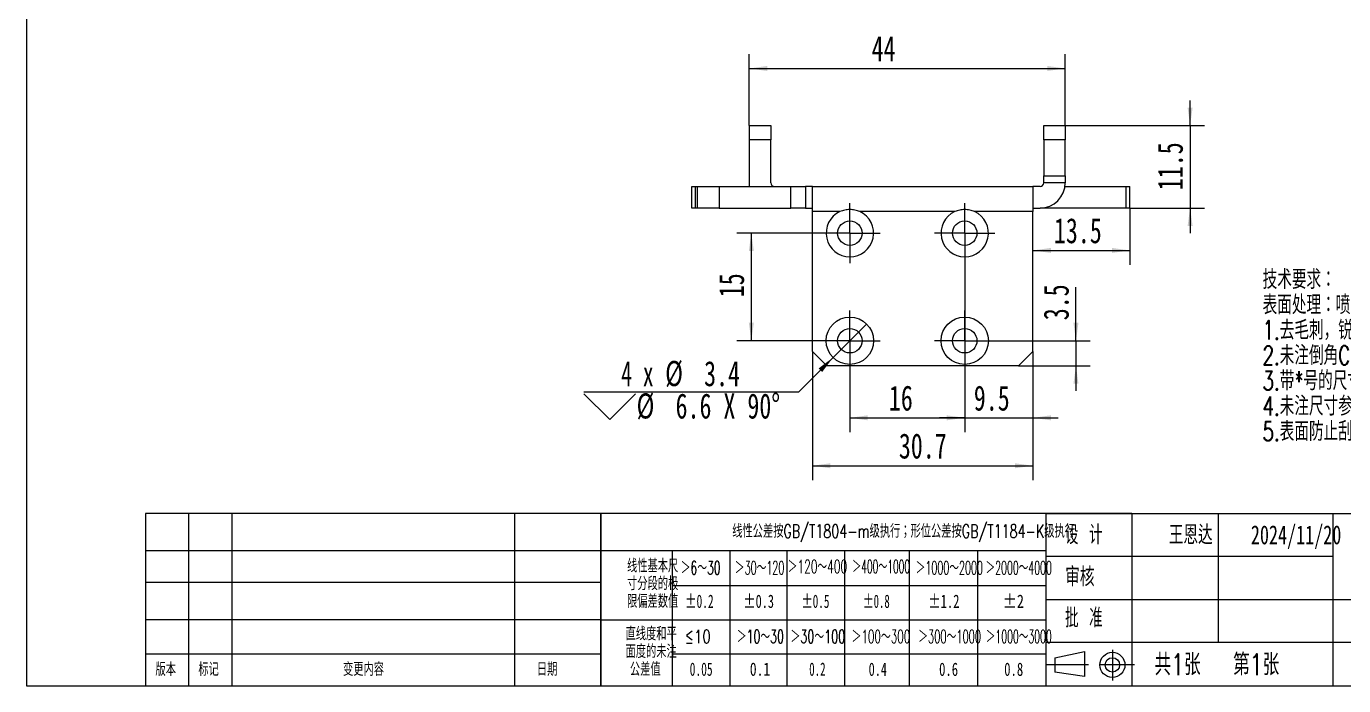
# Model space of a CAD drawing. Extents: x 10 to 515, y -34 to 231.
# Drawn here: x 14.2 to 197.7, y 5.5 to 97.3 of the extents above; entities that cross this region are included whole.
import ezdxf

# ---------------------------------------------------------------- set-up
doc = ezdxf.new("R2010")
doc.units = 0
doc.linetypes.add('SLD-SOLID', pattern=[0])
doc.layers.get('0').update_dxf_attribs({"linetype": 'CONTINUOUS'})
doc.layers.add('FORMAT', color=7, linetype='SLD-SOLID')
doc.layers.add('轮廓实线层', color=7, linetype='SLD-SOLID')
doc.styles.add('SLDTEXTSTYLE0', font='TXT', dxfattribs={"width": 0.7, "bigfont": 'bigfont'})
doc.styles.add('SLDTEXTSTYLE1', font='TXT', dxfattribs={"width": 0.7})
doc.styles.add('SLDTEXTSTYLE10', font='TXT', dxfattribs={"width": 0.569954, "bigfont": 'bigfont'})
doc.styles.add('SLDTEXTSTYLE11', font='TXT', dxfattribs={"width": 0.542825, "bigfont": 'bigfont'})
doc.styles.add('SLDTEXTSTYLE12', font='TXT', dxfattribs={"width": 0.607411, "bigfont": 'bigfont'})
doc.styles.add('SLDTEXTSTYLE13', font='TXT', dxfattribs={"width": 0.494457, "bigfont": 'bigfont'})
doc.styles.add('SLDTEXTSTYLE14', font='TXT', dxfattribs={"width": 0.523419, "bigfont": 'bigfont'})
doc.styles.add('SLDTEXTSTYLE15', font='TXT', dxfattribs={"width": 0.677411})
doc.styles.add('SLDTEXTSTYLE16', font='TXT', dxfattribs={"width": 0.616681})
doc.styles.add('SLDTEXTSTYLE17', font='TXT', dxfattribs={"width": 0.592279})
doc.styles.add('SLDTEXTSTYLE18', font='TXT', dxfattribs={"width": 0.633851})
doc.styles.add('SLDTEXTSTYLE19', font='TXT', dxfattribs={"width": 0.751649})
doc.styles.add('SLDTEXTSTYLE20', font='TXT', dxfattribs={"width": 0.672854})
doc.styles.add('SLDTEXTSTYLE21', font='TXT', dxfattribs={"width": 0.604873})
doc.styles.add('SLDTEXTSTYLE22', font='TXT', dxfattribs={"width": 0.692137})
doc.styles.add('SLDTEXTSTYLE23', font='TXT', dxfattribs={"width": 0.516181, "bigfont": 'bigfont'})
doc.styles.add('SLDTEXTSTYLE24', font='TXT', dxfattribs={"width": 0.786906})
doc.styles.add('SLDTEXTSTYLE25', font='TXT', dxfattribs={"width": 0.513075, "bigfont": 'bigfont'})
doc.styles.add('SLDTEXTSTYLE27', font='TXT', dxfattribs={"width": 0.633333})
doc.styles.add('SLDTEXTSTYLE3', font='TXT', dxfattribs={"width": 0.633333, "bigfont": 'bigfont'})
doc.styles.add('SLDTEXTSTYLE4', font='TXT', dxfattribs={"width": 0.589499, "bigfont": 'bigfont'})
doc.styles.add('SLDTEXTSTYLE5', font='TXT', dxfattribs={"width": 0.526455, "bigfont": 'bigfont'})
doc.styles.add('SLDTEXTSTYLE6', font='TXT', dxfattribs={"width": 0.583287, "bigfont": 'bigfont'})
doc.styles.add('SLDTEXTSTYLE7', font='TXT', dxfattribs={"width": 0.632085})
doc.styles.add('SLDTEXTSTYLE8', font='TXT', dxfattribs={"width": 0.735068, "bigfont": 'bigfont'})
doc.styles.add('SLDTEXTSTYLE9', font='TXT', dxfattribs={"width": 0.615255, "bigfont": 'bigfont'})
doc.dimstyles.new('SLDDIMSTYLE1', dxfattribs={"dimtxt": 3.5, "dimasz": 2.5, "dimexe": 0, "dimexo": 0.0625, "dimgap": 0.875, "dimtad": 2, "dimrnd": 1e-09, "dimzin": 12, "dimtxsty": 'SLDTEXTSTYLE1', "dimsah": 1, "dimcen": 0.09, "dimazin": 3, "dimtfac": 1, "dimtofl": 0, "dimtmove": 0, "dimatfit": 3, "dimtolj": 1, "dimtzin": 12})
doc.dimstyles.new('SLDDIMSTYLE10', dxfattribs={"dimtxt": 3.5, "dimasz": 2.5, "dimexe": 0, "dimexo": 0.0625, "dimgap": 0.875, "dimtad": 0, "dimtih": 1, "dimtoh": 1, "dimdec": 1, "dimrnd": 1e-09, "dimzin": 12, "dimtxsty": 'SLDTEXTSTYLE1', "dimblk1": 'NONE', "dimsah": 1, "dimcen": 0, "dimazin": 3, "dimtfac": 1, "dimtmove": 0, "dimatfit": 3, "dimtolj": 1, "dimtzin": 12})
doc.dimstyles.new('SLDDIMSTYLE2', dxfattribs={"dimtxt": 3.5, "dimasz": 2.5, "dimexe": 0, "dimexo": 0.0625, "dimgap": 0.875, "dimtad": 2, "dimrnd": 1e-09, "dimzin": 12, "dimtxsty": 'SLDTEXTSTYLE1', "dimsah": 1, "dimcen": 0.09, "dimazin": 3, "dimtfac": 1, "dimtmove": 0, "dimatfit": 3, "dimtolj": 1, "dimtzin": 12})

# ---------------------------------------------------------------- blocks, each defined once
blk = doc.blocks.new('SW_NOTE_0_3')
at = {"layer": 'FORMAT', "color": 0, "attachment_point": 1, "style": 'SLDTEXTSTYLE0'}
for s, insert, char_height in [('技术要求：', (0, 3.41), 2.646), ('表面处理：喷油，黑色；', (0, -0.12), 2.6458), ('1.去毛刺，锐角倒钝；', (0, -3.64), 2.6458), ('2.未注倒角C0.2；', (0, -7.17), 2.6458), ('3.带*号的尺寸为重点尺寸；', (0, -10.7), 2.6458), ('4.未注尺寸参照3D图；', (0, -14.23), 2.6458), ('5.表面防止刮花、碰伤、压伤、变形等不良。', (0, -17.76), 2.6458)]:
    blk.add_mtext(s, dxfattribs=dict(at, insert=insert, char_height=char_height))
blk = doc.blocks.new('SW_NOTE_0_14')
at = {"layer": 'FORMAT', "color": 0, "char_height": 1.852, "attachment_point": 2, "style": 'SLDTEXTSTYLE0'}
for s, insert in [('线性基本尺', (6.37, 2.39)), ('寸分段的极', (6.37, -0.08)), ('限偏差数值', (6.37, -2.55))]:
    blk.add_mtext(s, dxfattribs=dict(at, insert=insert))
blk = doc.blocks.new('SW_NOTE_0_15')
at = {"layer": 'FORMAT', "color": 0, "char_height": 1.852, "attachment_point": 2, "style": 'SLDTEXTSTYLE0'}
for s, insert in [('直线度和平', (6.37, 2.39)), ('面度的未注', (6.37, -0.08)), ('公差值', (5.55, -2.55))]:
    blk.add_mtext(s, dxfattribs=dict(at, insert=insert))
blk = doc.blocks.new('_D_26')
at = {"layer": 'FORMAT'}
for p, q in [((128.89, 68.52), (113.17, 68.52)), ((115.17, 68.52), (115.17, 53.52)), ((128.89, 53.52), (113.17, 53.52))]:
    blk.add_line(p, q, dxfattribs=at)
for points in [[(115.17, 68.52), (114.82, 66.02), (115.52, 66.02)], [(115.17, 53.52), (115.52, 56.02), (114.82, 56.02)]]:
    blk.add_solid(points, dxfattribs=at)
at = {"layer": 'FORMAT', "insert": (110.66, 59.59), "char_height": 3.5, "attachment_point": 1, "rotation": 90, "style": 'SLDTEXTSTYLE1'}
blk.add_mtext('15', dxfattribs=at)
blk = doc.blocks.new('_D_27')
at = {"layer": 'FORMAT'}
for p, q in [((128.89, 53.52), (128.89, 40.78)), ((144.89, 53.52), (144.89, 40.78)), ((128.89, 42.78), (144.89, 42.78))]:
    blk.add_line(p, q, dxfattribs=at)
for points in [[(128.89, 42.78), (131.39, 42.43), (131.39, 43.13)], [(144.89, 42.78), (142.39, 43.13), (142.39, 42.43)]]:
    blk.add_solid(points, dxfattribs=at)
at = {"layer": 'FORMAT', "insert": (134.33, 47.29), "char_height": 3.5, "attachment_point": 1, "style": 'SLDTEXTSTYLE1'}
blk.add_mtext('16', dxfattribs=at)
blk = doc.blocks.new('_D_28')
at = {"layer": 'FORMAT'}
for p, q in [((144.89, 68.52), (144.89, 40.78)), ((154.39, 52.02), (154.39, 40.78)), ((144.89, 42.78), (141.39, 42.78)), ((144.89, 42.78), (154.39, 42.78)), ((154.39, 42.78), (157.89, 42.78))]:
    blk.add_line(p, q, dxfattribs=at)
for points in [[(144.89, 42.78), (142.39, 43.13), (142.39, 42.43)], [(154.39, 42.78), (156.89, 42.43), (156.89, 43.13)]]:
    blk.add_solid(points, dxfattribs=at)
at = {"layer": 'FORMAT', "insert": (146.16, 47.29), "char_height": 3.5, "attachment_point": 1, "style": 'SLDTEXTSTYLE1'}
blk.add_mtext('9.5', dxfattribs=at)
blk = doc.blocks.new('_D_29')
at = {"layer": 'FORMAT'}
for p, q in [((160.39, 53.52), (160.39, 60.98)), ((144.89, 53.52), (162.39, 53.52)), ((160.39, 53.52), (160.39, 50.02)), ((152.39, 50.02), (162.39, 50.02)), ((160.39, 50.02), (160.39, 46.52))]:
    blk.add_line(p, q, dxfattribs=at)
for points in [[(160.39, 53.52), (160.74, 56.02), (160.04, 56.02)], [(160.39, 50.02), (160.04, 47.52), (160.74, 47.52)]]:
    blk.add_solid(points, dxfattribs=at)
at = {"layer": 'FORMAT', "insert": (155.88, 56.38), "char_height": 3.5, "attachment_point": 1, "rotation": 90, "style": 'SLDTEXTSTYLE1'}
blk.add_mtext('3.5', dxfattribs=at)
blk = doc.blocks.new('SW_SYMBOL_HOLE_SINK')
at = {"layer": 'FORMAT', "color": 0}
for p, q in [((0, 875), (800, 75)), ((800, 75), (1600, 875))]:
    blk.add_line(p, q, dxfattribs=at)
blk = doc.blocks.new('_D_30')
at = {"layer": 'FORMAT'}
for p, q in [((131.23, 55.85), (126.56, 51.19)), ((126.56, 51.19), (121.74, 46.37)), ((121.74, 46.37), (91.83, 46.37))]:
    blk.add_line(p, q, dxfattribs=at)
blk.add_solid([(126.56, 51.19), (124.55, 49.67), (125.04, 49.17)], dxfattribs=at)
at = {"layer": 'FORMAT', "xscale": 0.004511737089201878, "yscale": 0.004511737089201878, "zscale": 0.004511737089201878}
blk.add_blockref('SW_SYMBOL_HOLE_SINK', (91.83, 42.19), dxfattribs=at)
at = {"layer": 'FORMAT', "char_height": 3.5, "attachment_point": 1}
for s, insert, style in [('4 x', (97.04, 50.69), 'SLDTEXTSTYLE27'), ('%%c', (103.17, 50.71), 'SLDTEXTSTYLE1'), ('3.4', (108.59, 50.69), 'SLDTEXTSTYLE1'), ('%%c', (99.19, 46.19), 'SLDTEXTSTYLE1'), ('6.6 X 90°', (104.62, 46.18), 'SLDTEXTSTYLE1')]:
    blk.add_mtext(s, dxfattribs=dict(at, insert=insert, style=style))
blk = doc.blocks.new('_NONE')
blk = doc.blocks.new('_D_31')
at = {"layer": 'FORMAT'}
for p, q in [((176.29, 83.52), (176.29, 87.02)), ((158.89, 83.52), (178.29, 83.52)), ((176.29, 83.52), (176.29, 72.02)), ((167.89, 72.02), (178.29, 72.02)), ((176.29, 72.02), (176.29, 68.52))]:
    blk.add_line(p, q, dxfattribs=at)
for points in [[(176.29, 83.52), (176.64, 86.02), (175.94, 86.02)], [(176.29, 72.02), (175.94, 69.52), (176.64, 69.52)]]:
    blk.add_solid(points, dxfattribs=at)
at = {"layer": 'FORMAT', "insert": (171.77, 74.51), "char_height": 3.5, "attachment_point": 1, "rotation": 90, "style": 'SLDTEXTSTYLE1'}
blk.add_mtext('11.5', dxfattribs=at)
blk = doc.blocks.new('_D_32')
at = {"layer": 'FORMAT'}
for p, q in [((114.89, 83.52), (114.89, 93.47)), ((158.89, 83.52), (158.89, 93.47)), ((114.89, 91.47), (158.89, 91.47))]:
    blk.add_line(p, q, dxfattribs=at)
for points in [[(114.89, 91.47), (117.39, 91.12), (117.39, 91.82)], [(158.89, 91.47), (156.39, 91.82), (156.39, 91.12)]]:
    blk.add_solid(points, dxfattribs=at)
at = {"layer": 'FORMAT', "insert": (131.93, 95.98), "char_height": 3.5, "attachment_point": 1, "style": 'SLDTEXTSTYLE1'}
blk.add_mtext('44', dxfattribs=at)
blk = doc.blocks.new('_D_33')
at = {"layer": 'FORMAT'}
for p, q in [((167.89, 72.02), (167.89, 64.11)), ((154.39, 66.11), (167.89, 66.11))]:
    blk.add_line(p, q, dxfattribs=at)
for points in [[(154.39, 66.11), (156.89, 65.76), (156.89, 66.46)], [(167.89, 66.11), (165.39, 66.46), (165.39, 65.76)]]:
    blk.add_solid(points, dxfattribs=at)
at = {"layer": 'FORMAT', "insert": (157.32, 70.62), "char_height": 3.5, "attachment_point": 1, "style": 'SLDTEXTSTYLE1'}
blk.add_mtext('13.5', dxfattribs=at)
blk = doc.blocks.new('_D_34')
at = {"layer": 'FORMAT'}
for p, q in [((123.69, 52.02), (123.69, 34.1)), ((154.39, 52.02), (154.39, 34.1)), ((123.69, 36.1), (154.39, 36.1))]:
    blk.add_line(p, q, dxfattribs=at)
for points in [[(123.69, 36.1), (126.19, 35.75), (126.19, 36.45)], [(154.39, 36.1), (151.89, 36.45), (151.89, 35.75)]]:
    blk.add_solid(points, dxfattribs=at)
at = {"layer": 'FORMAT', "insert": (135.72, 40.61), "char_height": 3.5, "attachment_point": 1, "style": 'SLDTEXTSTYLE1'}
blk.add_mtext('30.7', dxfattribs=at)
blk = doc.blocks.new('SW_CENTERMARKSYMBOL_9')
at = {"layer": 'FORMAT', "color": 0}
for p, q in [((0, 2.5), (0, 4.2)), ((0, 0), (0, 2.5)), ((-2.5, 0), (-4.2, 0)), ((0, 0), (-2.5, 0)), ((0, 0), (0, -2.5)), ((0, 0), (2.5, 0)), ((2.5, 0), (4.2, 0)), ((0, -2.5), (0, -4.2))]:
    blk.add_line(p, q, dxfattribs=at)
blk = doc.blocks.new('SW_CENTERMARKSYMBOL_10')
at = {"layer": 'FORMAT', "color": 0}
for p, q in [((0, 2.5), (0, 4.2)), ((0, 0), (0, 2.5)), ((-2.5, 0), (-4.2, 0)), ((0, 0), (-2.5, 0)), ((0, 0), (0, -2.5)), ((0, 0), (2.5, 0)), ((2.5, 0), (4.2, 0)), ((0, -2.5), (0, -4.2))]:
    blk.add_line(p, q, dxfattribs=at)
blk = doc.blocks.new('SW_CENTERMARKSYMBOL_11')
at = {"layer": 'FORMAT', "color": 0}
for p, q in [((0, 2.5), (0, 4.2)), ((0, 0), (0, 2.5)), ((-2.5, 0), (-4.2, 0)), ((0, 0), (-2.5, 0)), ((0, 0), (0, -2.5)), ((0, 0), (2.5, 0)), ((2.5, 0), (4.2, 0)), ((0, -2.5), (0, -4.2))]:
    blk.add_line(p, q, dxfattribs=at)
blk = doc.blocks.new('SW_CENTERMARKSYMBOL_12')
at = {"layer": 'FORMAT', "color": 0}
for p, q in [((0, 2.5), (0, 4.2)), ((0, 0), (0, 2.5)), ((-2.5, 0), (-4.2, 0)), ((0, 0), (-2.5, 0)), ((0, 0), (0, -2.5)), ((0, 0), (2.5, 0)), ((2.5, 0), (4.2, 0)), ((0, -2.5), (0, -4.2))]:
    blk.add_line(p, q, dxfattribs=at)

msp = doc.modelspace()

# ---------------------------------------------------------------- linework, layer by layer
at = {"color": 7, "linetype": 'SLD-SOLID'}
for p, q in [((114.8944342, 81.5202892), (114.8944342, 83.5202892)), ((114.8944342, 83.5202892), (117.8944342, 83.5202892)), ((117.8944342, 83.5202892), (117.8944342, 81.5202892)), ((155.8944342, 81.5202892), (155.8944342, 83.5202892)), ((155.8944342, 83.5202892), (158.8944342, 83.5202892)), ((158.8944342, 83.5202892), (158.8944342, 81.5202892)), ((117.8944342, 81.5202892), (114.8944342, 81.5202892)), ((114.8944342, 75.5202892), (114.8944342, 81.5202892)), ((117.8944342, 75.5202892), (117.8944342, 81.5202892)), ((158.8944342, 81.5202892), (155.8944342, 81.5202892)), ((155.8944342, 81.5202892), (155.8944342, 76.5202892)), ((158.8944342, 76.5202892), (158.8944342, 81.5202892)), ((155.8944342, 76.5202892), (158.8944342, 76.5202892)), ((155.8944342, 75.5202892), (155.8944342, 76.5202892)), ((158.8944342, 75.5202892), (155.8944342, 75.5202892)), ((158.8944342, 76.5202892), (158.8944342, 75.5202892)), ((106.8944342, 72.0202892), (106.8944342, 75.0202892)), ((106.8944342, 75.0202892), (107.3944342, 75.0202892)), ((107.3944342, 72.0202892), (107.3944342, 75.0202892)), ((107.3944342, 75.0202892), (107.6944342, 75.0202892)), ((107.6944342, 72.0202892), (107.6944342, 75.0202892)), ((107.6944342, 75.0202892), (110.6944342, 75.0202892)), ((110.6944342, 75.0202892), (110.6944342, 72.0202892)), ((110.6944342, 75.0202892), (120.6944342, 75.0202892)), ((120.6944342, 72.0202892), (120.6944342, 75.0202892)), ((120.6944342, 75.0202892), (122.6944342, 75.0202892)), ((122.6944342, 75.0202892), (122.6944342, 72.0202892)), ((123.6944342, 75.0202892), (122.6944342, 75.0202892)), ((123.6944342, 71.5202892), (123.6944342, 75.0202892)), ((123.6944342, 75.0202892), (154.3944342, 75.0202892)), ((154.3944342, 75.0202892), (154.3944342, 71.5202892)), ((155.3944342, 75.0202892), (154.3944342, 75.0202892)), ((158.8585358, 75.0202892), (167.3944342, 75.0202892)), ((167.3944342, 72.0202892), (167.3944342, 75.0202892)), ((167.3944342, 75.0202892), (167.8944342, 75.0202892)), ((167.8944342, 72.0202892), (167.8944342, 75.0202892)), ((107.3944342, 72.0202892), (106.8944342, 72.0202892)), ((107.6944342, 72.0202892), (107.3944342, 72.0202892)), ((110.6944342, 72.0202892), (107.6944342, 72.0202892)), ((110.6944342, 72.0202892), (120.6944342, 72.0202892)), ((122.6944342, 72.0202892), (120.6944342, 72.0202892)), ((122.6944342, 72.0202892), (123.6944342, 72.0202892)), ((154.3944342, 72.0202892), (155.3944342, 72.0202892)), ((167.3944342, 72.0202892), (155.3944342, 72.0202892)), ((167.8944342, 72.0202892), (167.3944342, 72.0202892)), ((127.5196615, 71.5202892), (123.6944342, 71.5202892)), ((123.6944342, 52.0202892), (123.6944342, 71.5202892)), ((143.5196615, 71.5202892), (130.2692069, 71.5202892)), ((154.3944342, 71.5202892), (146.2692069, 71.5202892)), ((154.3944342, 52.0202892), (154.3944342, 71.5202892)), ((123.6944342, 52.0202892), (125.6944342, 50.0202892)), ((152.3944342, 50.0202892), (154.3944342, 52.0202892)), ((152.3944342, 50.0202892), (125.6944342, 50.0202892)), ((94.185568, 14.6296576), (30.7863032, 14.6296576))]:
    msp.add_line(p, q, dxfattribs=at)
at = {"color": 7, "linetype": 'SLD-SOLID', "flags": 128}
msp.add_lwpolyline([(114.9303326, 75.0202892), (114.9093646, 75.1973499), (114.8944342, 75.5202892)], dxfattribs=at)
at = {"color": 7, "linetype": 'SLD-SOLID'}
for centre, radius in [((128.8944342, 68.5202892), 1.7), ((144.8944342, 68.5202892), 1.7), ((128.8944342, 53.5202892), 3.3), ((128.8944342, 53.5202892), 1.7), ((144.8944342, 53.5202892), 3.3), ((144.8944342, 53.5202892), 1.7)]:
    msp.add_circle(centre, radius, dxfattribs=at)
for centre, radius, start, end in [((118.3944342, 75.5202892), 0.5, 180, 270), ((155.3944342, 75.5202892), 0.5, 270, 0), ((155.3944342, 75.5202892), 3.5, 270, 0), ((128.8944342, 68.5202892), 3.3, 114.619977329, 65.380022671), ((144.8944342, 68.5202892), 3.3, 114.619977329, 65.380022671)]:
    msp.add_arc(centre, radius, start, end, dxfattribs=at)
for points in [[(130.2692069, 71.5202892), (130.0535457, 71.6191175), (129.8294625, 71.6898944), (129.3672671, 71.7849753), (129.129676, 71.8083951), (128.6596403, 71.8084247), (128.4226666, 71.7851474), (127.9596243, 71.6899863), (127.7353277, 71.6191198), (127.5196615, 71.5202892)], [(146.2692069, 71.5202892), (146.0535457, 71.6191175), (145.8294625, 71.6898944), (145.3672671, 71.7849753), (145.129676, 71.8083951), (144.6596403, 71.8084247), (144.4226666, 71.7851474), (143.9596243, 71.6899863), (143.7353277, 71.6191198), (143.5196615, 71.5202892)]]:
    msp.add_open_spline(points, degree=3, knots=[0, 0, 0, 0, 0.25, 0.25, 0.5, 0.5, 0.75, 0.75, 1, 1, 1, 1], dxfattribs=at)
at = {"layer": 'FORMAT'}
for p, q in [((30.7863032, 29.4508454), (30.7863032, 5.4508454)), ((156.185568, 29.4508454), (30.7863032, 29.4508454)), ((36.7863032, 29.4508454), (36.7863032, 5.4508454)), ((42.7863032, 29.4508454), (42.7863032, 5.4508454)), ((82.1998093, 29.4508454), (82.1998093, 5.4508454)), ((94.185568, 5.4508454), (94.185568, 29.4508454)), ((94.185568, 29.4508454), (94.185568, 5.4508454)), ((156.185568, 29.4508454), (156.185568, 5.4508454)), ((168.185568, 29.4508454), (156.185568, 29.4508454)), ((156.185568, 29.4508454), (251.685568, 29.4508454)), ((156.185568, 29.4508454), (156.185568, 5.4508454)), ((168.185568, 29.4508454), (168.185568, 5.4508454)), ((180.185568, 29.4508454), (180.185568, 11.4508454)), ((196.185568, 29.4508454), (196.185568, 5.4508454)), ((156.185568, 24.2296576), (30.7863032, 24.2296576)), ((104.185568, 5.4508454), (104.185568, 24.2296576)), ((112.185568, 24.2296576), (112.185568, 5.4508454)), ((120.185568, 5.4508454), (120.185568, 24.2296576)), ((128.185568, 5.4508454), (128.185568, 24.2296576)), ((137.185568, 5.4508454), (137.185568, 24.2296576)), ((146.685568, 24.2296576), (146.685568, 5.4508454)), ((196.185568, 23.4508454), (156.185568, 23.4508454)), ((94.185568, 19.8508454), (30.7863032, 19.8508454)), ((104.185568, 19.4296576), (156.185568, 19.4296576)), ((156.185568, 17.4508454), (291.185568, 17.4508454)), ((94.185568, 14.6296576), (156.185568, 14.6296576)), ((196.185568, 11.4508454), (156.185568, 11.4508454)), ((291.185568, 11.4508454), (196.185568, 11.4508454)), ((94.185568, 9.8296576), (30.7863032, 9.8296576)), ((156.185568, 9.8296576), (104.185568, 9.8296576)), ((157.4656619, 9.3408274), (161.5717221, 10.2256305)), ((157.4656619, 9.3408274), (157.4656619, 7.3107201)), ((161.5717221, 10.2256305), (161.5717221, 6.7290731)), ((165.4656619, 10.447619), (165.4656619, 6.1754651)), ((162.1320348, 8.34701), (156.1272892, 8.34701)), ((168.5480281, 8.34701), (163.7156619, 8.34701)), ((161.5717221, 6.7290731), (157.4656619, 7.3107201)), ((30.7863032, 5.4508454), (94.185568, 5.4508454))]:
    msp.add_line(p, q, dxfattribs=at)
for radius in [1.75, 1]:
    msp.add_circle((165.4656619, 8.34701), radius, dxfattribs=at)
at = {"layer": '轮廓实线层'}
for p, q in [((14.185568, 205.4508454), (14.185568, 5.4508454)), ((14.185568, 5.4508454), (291.185568, 5.4508454))]:
    msp.add_line(p, q, dxfattribs=at)

# ---------------------------------------------------------------- block references
at = {"layer": 'FORMAT'}
for name, p in [('SW_CENTERMARKSYMBOL_12', (128.8944342, 68.5202892)), ('SW_CENTERMARKSYMBOL_11', (144.8944342, 68.5202892)), ('SW_NOTE_0_3', (186.3878244, 59.9782247)), ('SW_CENTERMARKSYMBOL_9', (128.8944342, 53.5202892)), ('SW_CENTERMARKSYMBOL_10', (144.8944342, 53.5202892)), ('SW_NOTE_0_14', (95.0550566, 20.6941337)), ('SW_NOTE_0_15', (94.8474656, 11.2306748))]:
    msp.add_blockref(name, p, dxfattribs=at)

# ---------------------------------------------------------------- texts
for s, insert, char_height, attachment_point, style in [('线性公差按GB/T1804-m级执行；形位公差按GB/T1184-K级执行', (136.383077, 27.9233948), 1.852083333, 2, 'SLDTEXTSTYLE0'), ('设 计', (158.8930257, 27.7982046), 2.64583333, 1, 'SLDTEXTSTYLE3'), ('王恩达', (176.3760449, 27.7982046), 2.64583333, 2, 'SLDTEXTSTYLE0'), ('2024/11/20', (191.0541866, 27.7982046), 2.64583333, 2, 'SLDTEXTSTYLE1'), ('＞6～30', (105.3457135, 22.818428), 1.85208333, 1, 'SLDTEXTSTYLE4'), ('＞30～120', (112.8687093, 22.818428), 1.85208333, 1, 'SLDTEXTSTYLE5'), ('＞120～400', (120.24049, 22.9790354), 1.85208333, 1, 'SLDTEXTSTYLE6'), ('＞400～1000', (129.2080373, 22.9790354), 1.85208333, 1, 'SLDTEXTSTYLE13'), ('＞1000～2000', (138.0608809, 22.818428), 1.85208333, 1, 'SLDTEXTSTYLE14'), ('＞2000～4000', (147.8019439, 22.818428), 1.85208333, 1, 'SLDTEXTSTYLE23'), ('审核', (158.8954755, 21.9570748), 2.64583333, 1, 'SLDTEXTSTYLE0'), ('±0.2', (105.9442107, 18.1427057), 1.85208333, 1, 'SLDTEXTSTYLE7'), ('±0.3', (114.0605591, 18.1427057), 1.85208333, 1, 'SLDTEXTSTYLE15'), ('±0.5', (122.1661915, 18.1427057), 1.85208333, 1, 'SLDTEXTSTYLE16'), ('±0.8', (130.7171427, 18.1427057), 1.85208333, 1, 'SLDTEXTSTYLE17'), ('±1.2', (139.7997812, 18.1427057), 1.85208333, 1, 'SLDTEXTSTYLE22'), ('±2', (150.1753541, 18.1427057), 1.85208333, 1, 'SLDTEXTSTYLE24'), ('批 准', (158.8954755, 16.2213884), 2.64583333, 1, 'SLDTEXTSTYLE3'), ('≤10', (105.8993732, 13.2336074), 1.85208333, 1, 'SLDTEXTSTYLE8'), ('＞10～30', (113.1568111, 13.2336074), 1.85208333, 1, 'SLDTEXTSTYLE12'), ('＞30～100', (120.6328077, 13.2336074), 1.85208333, 1, 'SLDTEXTSTYLE9'), ('＞100～300', (129.1343789, 13.2336074), 1.85208333, 1, 'SLDTEXTSTYLE10'), ('＞300～1000', (138.4252815, 13.2336074), 1.85208333, 1, 'SLDTEXTSTYLE11'), ('＞1000～3000', (147.8431005, 13.2336074), 1.85208333, 1, 'SLDTEXTSTYLE25'), ('共1张', (171.3370304, 9.8974457), 3, 1, 'SLDTEXTSTYLE0'), ('第1张', (182.2886166, 9.8974457), 3, 1, 'SLDTEXTSTYLE0'), ('版本', (32.1708972, 8.6674372), 1.85208333, 1, 'SLDTEXTSTYLE0'), ('标记', (38.1463026, 8.6674372), 1.85208333, 1, 'SLDTEXTSTYLE0'), ('变更内容', (58.295092, 8.6674372), 1.85208333, 1, 'SLDTEXTSTYLE0'), ('日期', (85.2974817, 8.6674372), 1.85208333, 1, 'SLDTEXTSTYLE0'), ('0.05', (106.58533, 8.6792469), 1.85208333, 1, 'SLDTEXTSTYLE18'), ('0.1', (114.9608721, 8.6792469), 1.85208333, 1, 'SLDTEXTSTYLE19'), ('0.2', (123.2298769, 8.6792469), 1.85208333, 1, 'SLDTEXTSTYLE21'), ('0.4', (131.5166488, 8.6674372), 1.85208333, 1, 'SLDTEXTSTYLE20'), ('0.6', (141.3219343, 8.6674372), 1.85208333, 1, 'SLDTEXTSTYLE1'), ('0.8', (150.3931919, 8.6674372), 1.85208333, 1, 'SLDTEXTSTYLE1')]:
    msp.add_mtext(s, dxfattribs=dict(at, insert=insert, char_height=char_height, attachment_point=attachment_point, style=style))

# ---------------------------------------------------------------- dimensions: what is measured, and where the dimension line sits
for base, p1, p2, dimstyle, picture, middle in [((158.8944342, 91.4676883), (114.8944342, 83.5202892), (158.8944342, 83.5202892), 'SLDDIMSTYLE1', '_D_32', (133.4686937, 91.4676883)), ((167.8944342, 66.1115697), (154.3944342, 75.0202892), (167.8944342, 72.0202892), 'SLDDIMSTYLE1', '_D_33', (160.3889107, 66.1115697)), ((154.3944342, 42.7809544), (144.8944342, 68.5202892), (154.3944342, 52.0202892), 'SLDDIMSTYLE2', '_D_28', (148.462139, 42.7809544)), ((144.8944342, 42.7809544), (128.8944342, 53.5202892), (144.8944342, 53.5202892), 'SLDDIMSTYLE1', '_D_27', (135.865628, 42.7809544)), ((154.3944342, 36.0996758), (123.6944342, 52.0202892), (154.3944342, 52.0202892), 'SLDDIMSTYLE1', '_D_34', (138.7860979, 36.0996758))]:
    dim = msp.add_linear_dim(base=base, p1=p1, p2=p2, dimstyle=dimstyle, dxfattribs=at)
    dim.commit()
    dim.dimension.update_dxf_attribs({"geometry": picture, "text_midpoint": middle, "dimtype": 160})
for base, p1, p2, dimstyle, picture, middle in [((176.2862339, 72.0202892), (158.8944342, 83.5202892), (167.8944342, 72.0202892), 'SLDDIMSTYLE2', '_D_31', (176.2862339, 77.5820692)), ((115.1697127, 53.5202892), (128.8944342, 68.5202892), (128.8944342, 53.5202892), 'SLDDIMSTYLE1', '_D_26', (115.1697127, 61.1307741)), ((160.3889107, 50.0202892), (144.8944342, 53.5202892), (152.3944342, 50.0202892), 'SLDDIMSTYLE2', '_D_29', (160.3889107, 58.6825808))]:
    dim = msp.add_linear_dim(base=base, p1=p1, p2=p2, angle=90, dimstyle=dimstyle, dxfattribs=at)
    dim.commit()
    dim.dimension.update_dxf_attribs({"geometry": picture, "text_midpoint": middle, "dimtype": 160})
dim = msp.add_diameter_dim_2p(p1=(131.2278724, 55.8537557), p2=(126.560996, 51.1868226), text='4 x <> \\P{\\fGDT;w}%%c 6.6 X 90°\\P', dimstyle='SLDDIMSTYLE10', dxfattribs=at)
dim.commit()
dim.dimension.update_dxf_attribs({"geometry": '_D_30', "text_midpoint": (105.9918925, 46.1821865), "dimtype": 163})

doc.saveas('drawing.dxf')
